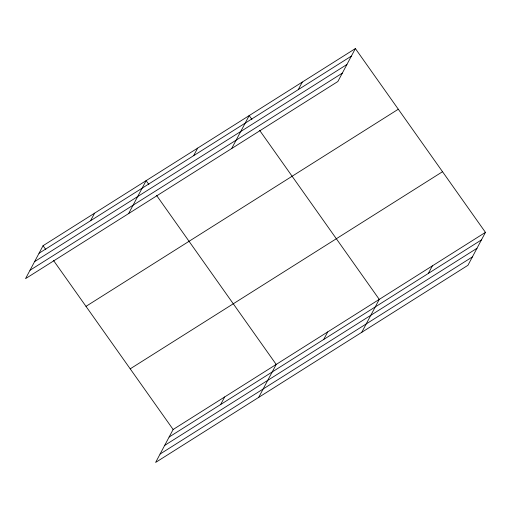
<?xml version="1.0" encoding="UTF-8"?>
<svg xmlns="http://www.w3.org/2000/svg" width="511" height="511" viewBox="0 0 511 511"><rect width="100%" height="100%" fill="white"/><g stroke="black" fill="none" stroke-linecap="round" stroke-linejoin="round"><path stroke-width="0.77" d="M355.375 48.571L43.065 245.702L25.55 278.636L337.867 81.511L355.375 48.571L485.45 232.364L467.935 265.298L155.625 462.429L173.133 429.489L485.45 232.364M90.588 220.714L94.592 213.17M128.612 213.585L146.127 180.645L148.867 184.516M193.65 155.663L197.661 148.12M231.675 148.535L249.189 115.595L251.929 119.465M298.277 89.623L302.282 82.086M220.656 404.508L224.668 396.964M258.687 397.373L276.202 364.439L156.628 195.489M323.719 339.457L327.73 331.914M361.75 332.322L379.264 299.389L259.69 130.439M428.346 273.417L432.357 265.873M39.053 253.239L351.37 56.114M34.595 261.619L346.912 64.495M30.008 270.255L342.319 73.13M85.989 306.351L398.299 109.226M130.209 368.84L442.526 171.715M169.128 437.033L481.439 239.908M164.67 445.413L476.987 248.289M160.077 454.049L472.394 256.918M43.065 245.702L45.805 249.572M53.566 260.54L173.133 429.489"/></g></svg>
